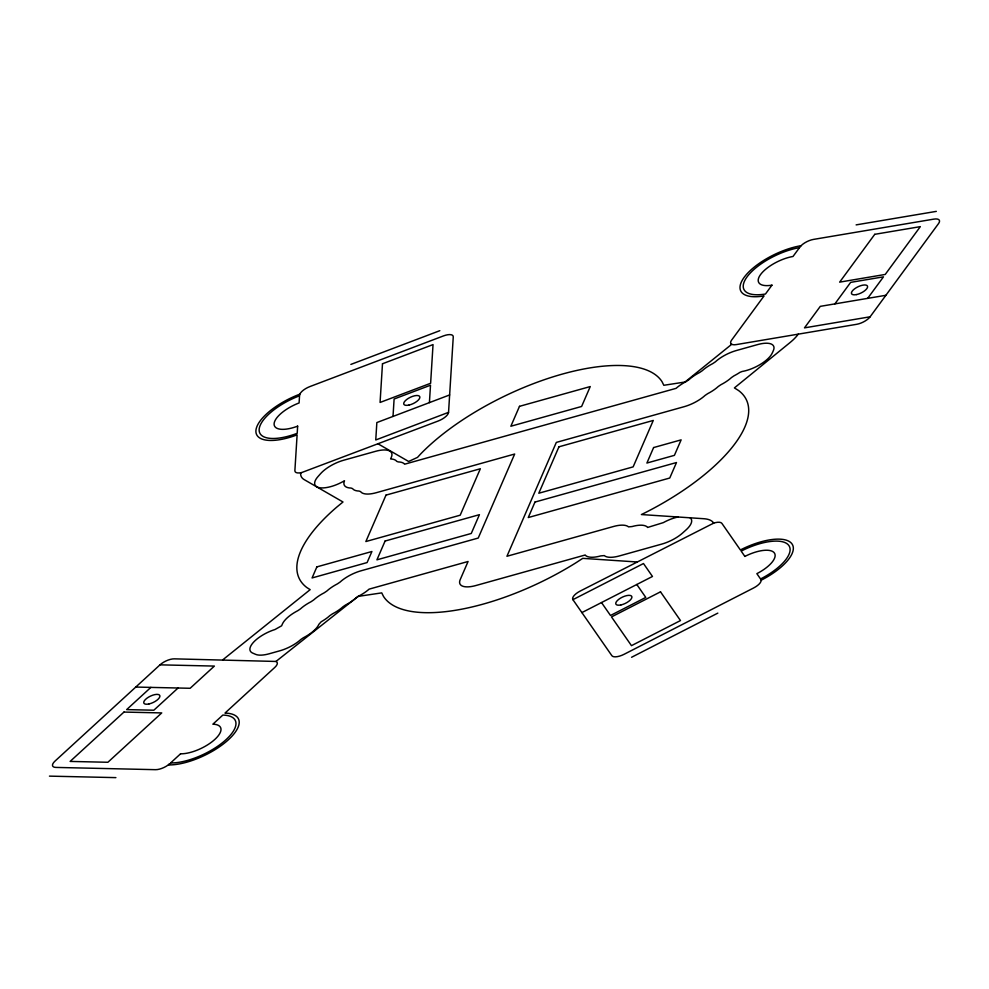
<?xml version="1.0" encoding="UTF-8"?>
<svg xmlns="http://www.w3.org/2000/svg" width="989" height="989" viewBox="0 0 989 989"><rect width="100%" height="100%" fill="white"/><g stroke="black" fill="none" stroke-linecap="round" stroke-linejoin="round"><path stroke-width="1.48" d="M393.016 416.418L394.104 399.012L430.499 385.216L429.411 402.622M448.549 412.351L453.259 336.928A11.027 4.327 -25.7 0 0 443.443 335.926L309.99 386.538A11.027 4.327 -25.7 0 0 299.58 395.204L299.642 394.24A46.322 18.173 -25.7 0 0 255.916 430.648A46.322 18.173 -25.7 0 0 297.108 434.851L294.883 470.64A11.027 4.327 -25.7 0 0 301.583 472.594L438.139 421.03A11.027 4.327 -25.7 0 0 448.549 412.351L375.758 439.969L376.846 422.563L449.636 394.945M834.864 303.895L850.664 282.372L883.474 276.846L867.674 298.357M870.11 316.801L938.549 223.563A11.027 4.327 -25.7 0 0 933.826 219.125L813.527 239.4A11.027 4.327 -25.7 0 0 800.027 246.916L800.905 245.717A46.322 18.173 -25.7 0 0 744.198 277.279A46.322 18.173 -25.7 0 0 764.052 295.921L731.588 340.154A11.027 4.327 -25.7 0 0 736.311 344.592L856.61 324.318A11.027 4.327 -25.7 0 0 870.11 316.801L804.49 327.866L820.289 306.355L885.897 295.291M798.271 334.158L796.689 336.161A39.708 15.577 -25.7 0 1 789.902 342.676L734.407 387.911L738.585 390.544A147.806 57.992 -25.7 0 1 644.346 513.118L641.391 514.552L703.785 518.718A39.708 15.577 -25.7 0 1 712.995 522.143L713.687 523.119L580.222 591.051A11.027 4.327 -25.7 0 0 572.915 599.668L611.87 655.695A11.027 4.327 -25.7 0 0 624.17 654.261L753.544 588.01A11.027 4.327 -25.7 0 0 760.85 579.406L761.345 580.123A46.322 18.173 -25.7 0 0 792.028 543.962A46.322 18.173 -25.7 0 0 740.378 549.958L721.896 523.379A11.027 4.327 -25.7 0 0 712.748 523.428M222.636 659.947L310.175 589.642L306.973 587.639A147.806 57.992 -25.7 0 1 336.89 507.011L342.998 501.992L304.229 479.64A39.708 15.577 -25.7 0 1 300.656 472.952L301.583 472.594M160.008 664.843L55.025 761.085A11.027 4.327 -25.7 0 0 55.854 767.415L155.52 769.677A11.027 4.327 -25.7 0 0 169.799 763.681L168.464 764.917A46.322 18.173 -25.7 0 0 228.434 739.723A46.322 18.173 -25.7 0 0 224.985 713.094L274.781 667.439A11.027 4.327 -25.7 0 0 275.968 661.456L174.287 658.847A11.027 4.327 -25.7 0 0 160.008 664.843L214.378 666.079L190.148 688.282L135.777 687.058M150.884 687.392L126.654 709.608L153.839 710.213L178.069 688.01M690.075 517.803L690.532 518.162A23.377 9.173 -25.7 0 1 685.921 530.03L682.571 533.034A23.377 9.173 -25.7 0 1 661.802 544.086L619.361 555.942A23.377 9.173 -25.7 0 1 604.291 555.583L600.719 555.905A23.377 9.173 -25.7 0 1 585.661 555.534L585.179 555.002L475.956 585.513A23.377 9.173 -25.7 0 1 460.206 579.616L468.069 561.492L369.07 589.147L367.933 590.136A23.377 9.173 -25.7 0 1 358.772 596.058L356.201 597.789A23.377 9.173 -25.7 0 1 345.569 604.984L343.01 606.727A23.377 9.173 -25.7 0 1 332.366 613.922L329.807 615.653A23.377 9.173 -25.7 0 1 321.178 621.772L318.866 624.343A23.377 9.173 -25.7 0 1 303.376 637.757L300.817 639.5A23.377 9.173 -25.7 0 1 279.751 650.824L269.144 653.791A23.377 9.173 -25.7 0 1 255.545 654.322L252.665 653.074A23.377 9.173 -25.7 0 1 253.814 641.935A23.377 9.173 -25.7 0 1 275.029 629.511L281.63 625.79L282.384 624.047A23.377 9.173 -25.7 0 1 297.874 610.646L300.433 608.903A23.377 9.173 -25.7 0 1 311.078 601.708L313.637 599.977A23.377 9.173 -25.7 0 1 324.281 592.77L326.84 591.039A23.377 9.173 -25.7 0 1 337.472 583.844L340.043 582.101A23.377 9.173 -25.7 0 1 361.096 570.777L478.231 538.053L514.663 454.038L376.302 492.695A23.377 9.173 -25.7 0 1 360.614 491.632L359.056 491.051A23.377 9.173 -25.7 0 1 352.591 488.628L351.033 488.047A23.377 9.173 -25.7 0 1 344.506 480.79L342.713 481.742A23.377 9.173 -25.7 0 1 319.113 487.639A23.377 9.173 -25.7 0 1 318.013 476.562L320.609 473.644A23.377 9.173 -25.7 0 1 343.764 460.206L375.597 451.318A23.377 9.173 -25.7 0 1 391.347 457.215L390.593 458.945L391.743 459.032A23.377 9.173 -25.7 0 1 396.713 461.344L398.27 461.925A23.377 9.173 -25.7 0 1 404.118 463.656L404.6 464.2L676.093 388.343L677.242 387.354A23.377 9.173 -25.7 0 1 684.388 382.52L731.712 344.296L731.155 343.937M685.674 381.828L688.962 379.702A23.377 9.173 -25.7 0 1 699.594 372.507L702.165 370.764A23.377 9.173 -25.7 0 1 712.797 363.569L715.368 361.838A23.377 9.173 -25.7 0 1 736.422 350.514L757.648 344.58A23.377 9.173 -25.7 0 1 773.336 350.613A73.952 29.015 -25.7 0 1 771.581 354.297A23.377 9.173 -25.7 0 1 742.17 371.468L739.896 372.371A23.377 9.173 -25.7 0 1 734.085 375.783L731.526 377.526A23.377 9.173 -25.7 0 1 720.894 384.721L718.323 386.452A23.377 9.173 -25.7 0 1 707.691 393.659L705.132 395.39A23.377 9.173 -25.7 0 1 684.067 406.714L556.325 442.404L506.949 556.263L613.464 526.507A23.377 9.173 -25.7 0 1 628.534 526.877L632.107 526.544A23.377 9.173 -25.7 0 1 647.165 526.914L647.647 527.446L663.31 522.637A23.377 9.173 -25.7 0 1 677.749 517.049L678.021 517M572.915 599.668L643.48 563.532L652.468 576.463L581.903 612.587M631.575 657.277L717.829 613.118M350.86 364.422L439.821 330.685M856.128 224.886L936.323 211.374M685.538 381.939L663.829 385.29L662.074 381.766A147.806 57.992 -25.7 0 0 557.091 375.597A147.806 57.992 -25.7 0 0 420.807 453.803L417.519 457.375L408.63 461.467L378.033 443.826M49.45 776.13L115.898 777.626M637.015 561.975L582.756 558.352L576.5 562.432A147.806 57.992 -25.7 0 1 383.497 596.404L381.729 592.881L358.105 596.392L275.968 661.456M636.792 584.487L645.78 597.418L610.497 615.479L601.51 602.561M297.652 426.148L297.207 433.306A42.799 16.788 -25.7 0 1 259.155 429.424A42.799 16.788 -25.7 0 1 299.543 395.785L299.098 402.943A26.468 10.385 -25.7 0 0 274.114 423.749A26.468 10.385 -25.7 0 0 297.652 426.148M382.483 363.767L380.073 402.449L430.623 383.275L433.034 344.592L382.483 363.767M316.876 566.882L312.079 577.947L367.104 562.568L371.901 551.516L316.876 566.882M385.994 495.118L365.868 541.539L460.194 515.195L480.333 468.761L385.994 495.118M385.08 541.032L376.933 559.823L471.271 533.467L479.418 514.676L385.08 541.032M519.497 406.331L510.868 426.234L581.619 406.467L590.248 386.563L519.497 406.331M534.975 502.066L528.262 517.544L669.763 478.021L676.476 462.543L534.975 502.066M558.946 446.805L538.807 493.227L633.145 466.87L653.272 420.449L558.946 446.805M653.605 447.56L646.905 463.037L674.411 455.348L681.124 439.87L653.605 447.56M771.952 285.166L765.461 294.017A42.799 16.788 -25.7 0 1 747.115 276.784A42.799 16.788 -25.7 0 1 799.508 247.633L793.005 256.472A26.468 10.385 -25.7 0 0 760.603 274.509A26.468 10.385 -25.7 0 0 771.952 285.166M874.758 234.319L839.661 282.137L885.229 274.447L920.326 226.642L874.758 234.319M123.971 712.068L70.132 761.419L107.888 762.272L161.726 712.921L123.971 712.068M180.567 753.803L170.615 762.939A42.799 16.788 -25.7 0 0 226.024 739.661A42.799 16.788 -25.7 0 0 222.834 715.072L212.87 724.195A26.468 10.385 -25.7 0 1 214.848 739.413A26.468 10.385 -25.7 0 1 180.567 753.803M660.504 591.83L611.499 616.926L631.464 645.656L680.481 620.56L660.504 591.83M744.865 556.424L741.169 551.108A42.799 16.788 -25.7 0 1 788.888 545.569A42.799 16.788 -25.7 0 1 760.553 578.973L756.857 573.657A26.468 10.385 -25.7 0 0 774.387 552.999A26.468 10.385 -25.7 0 0 744.865 556.424M620.894 604.947A8.827 3.462 -25.7 0 0 631.835 596.565A8.827 3.462 -25.7 0 0 618.78 599.309A8.827 3.462 -25.7 0 0 620.894 604.947M148.919 703.97A8.827 3.462 -25.7 0 0 159.822 695.576A8.827 3.462 -25.7 0 0 146.743 698.358A8.827 3.462 -25.7 0 0 148.919 703.97M856.499 294.586A8.827 3.462 -25.7 0 0 867.526 286.217A8.827 3.462 -25.7 0 0 854.533 288.875A8.827 3.462 -25.7 0 0 856.499 294.586M408.964 405.082A8.827 3.462 -25.7 0 0 419.769 396.663A8.827 3.462 -25.7 0 0 406.64 399.544A8.827 3.462 -25.7 0 0 408.964 405.082"/></g></svg>
